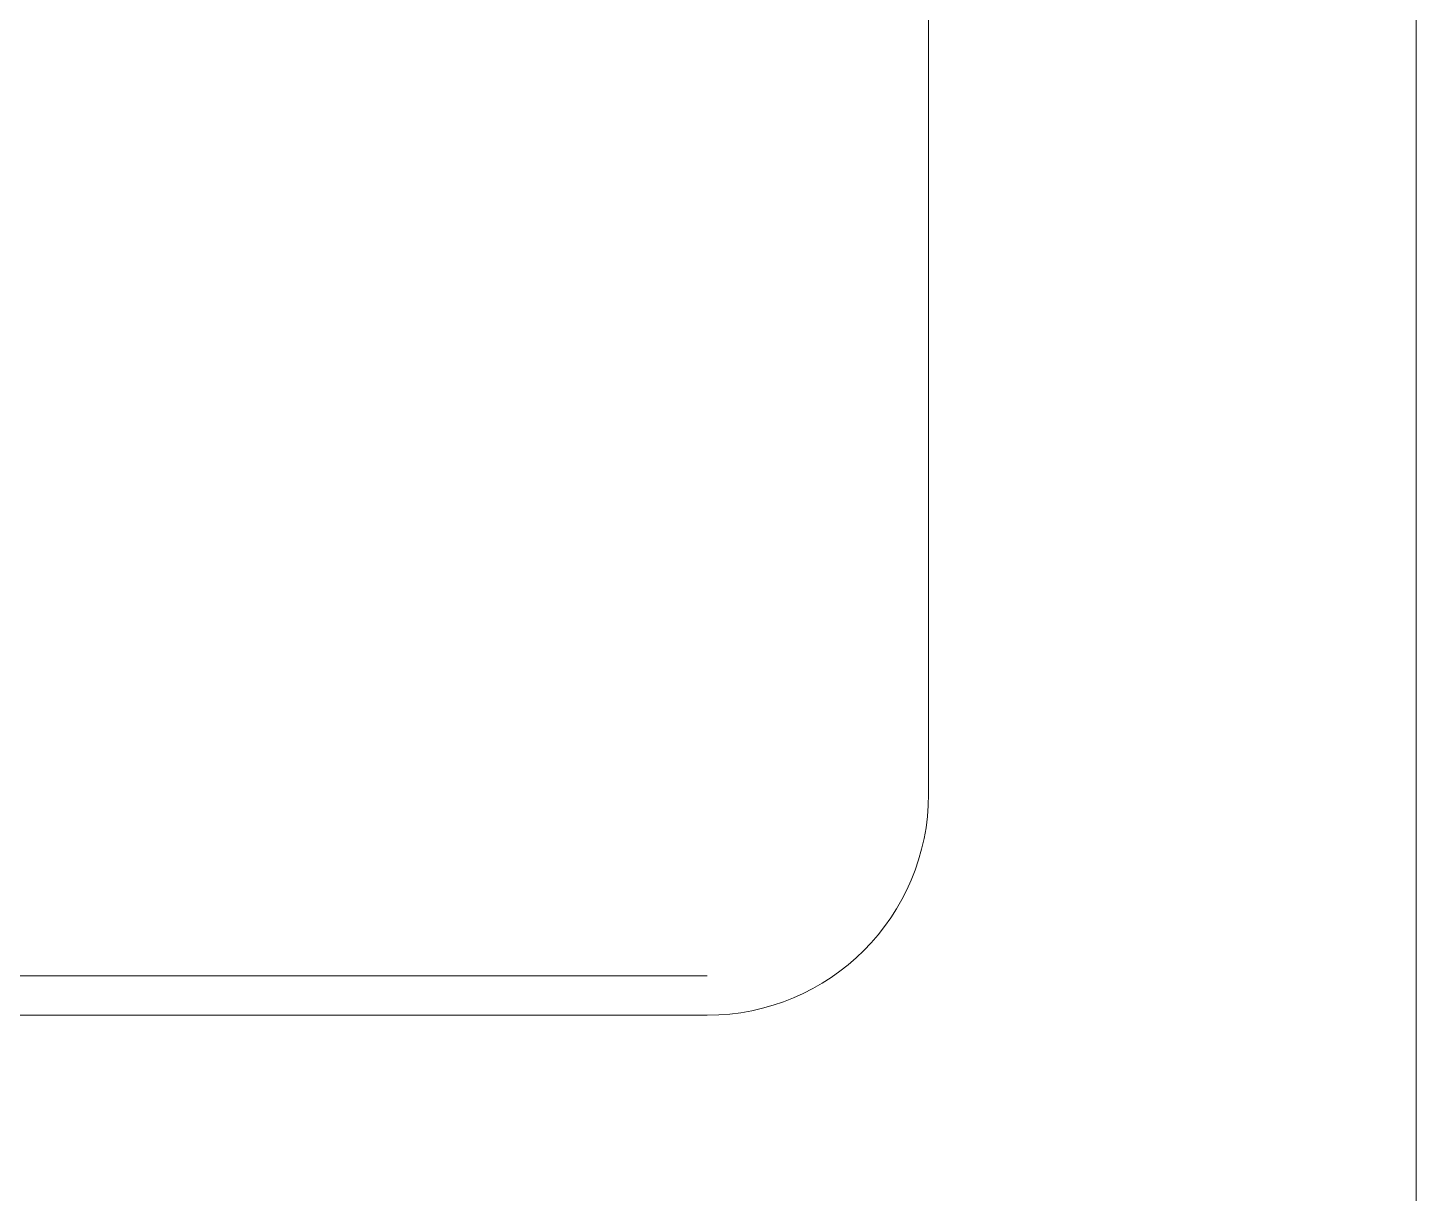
# Model space of a CAD drawing. Header units: millimetres. Extents: x -2143172 to 5255, y -610845 to 279739.
# Drawn here: x -1167783.8 to -1167664, y -589313.3 to -589212.8 of the extents above; entities that cross this region are included whole.
import ezdxf

# ---------------------------------------------------------------- set-up
doc = ezdxf.new("R2010")
doc.units = ezdxf.units.MM
doc.header["$LTSCALE"] = 30
doc.layers.add('LOADING', color=163, linetype='Continuous', lineweight=5)
doc.layers.add('Walls', color=32, linetype='Continuous', lineweight=5)

# ---------------------------------------------------------------- blocks, each defined once
blk = doc.blocks.new('GF21008-P')
at = {"layer": 'LOADING'}
for p, q in [((-0.77088, 0), (0.79062, 0)), ((0.80631, -0.18414), (0.80631, -0.01908)), ((0.8097, -0.18414), (0.8097, -0.01908))]:
    blk.add_line(p, q, dxfattribs=at)
blk.add_arc((0.79062, -0.01908), 0.01908, 0, 90, dxfattribs=at)

msp = doc.modelspace()

# ---------------------------------------------------------------- linework, layer by layer
at = {"layer": 'Walls'}
msp.add_line((-1167664.03, -589998.12, 0.1), (-1167664.03, -586268.12, 0.1), dxfattribs=at)

# ---------------------------------------------------------------- block references
at = {"layer": 'LOADING', "xscale": 1000, "yscale": 1000, "zscale": 1000, "rotation": 269.9999999999998}
msp.add_blockref('GF21008-P', (-1167706.08, -588488.25, 0.1), dxfattribs=at)

doc.saveas('drawing.dxf')
